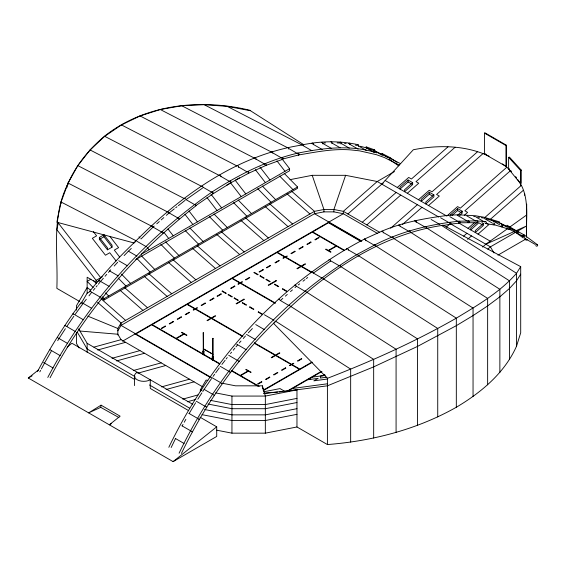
<?xml version="1.0" encoding="UTF-8"?>
<svg xmlns="http://www.w3.org/2000/svg" width="566" height="566" viewBox="0 0 566 566"><rect width="100%" height="100%" fill="white"/><g stroke="black" fill="none" stroke-linecap="round" stroke-linejoin="round"><path stroke-width="0.85" d="M381.675 231.727L382 231.119C403.19 222.113 425.943 218.087 448.661 215.292M383.168 232.852L383.019 231.614L382 231.119L364.419 239.085C278.387 283.955 210.771 360.429 168.831 447.289M526.5 236.977C525.729 217.747 530.392 195.864 517.572 179.394M526.536 236.928L526.691 204.142M398.521 225.572C398.683 224.002 400.94 225.806 399.999 226.697M201.588 186.419L202.571 186.292L203.173 187.629M211.882 192.539L212.031 191.959C238.47 174.852 267.025 160.312 297.843 153.117L298.041 153.082C323.858 147.959 351.097 144.521 376.659 152.862M288.547 149.007L288.632 147.613L287.302 147.457M313.182 273.137C313.401 272.38 311.491 270.923 311.562 272.161M219.297 175.715C219.205 174.243 221.455 175.842 220.825 176.726M330.572 260.954C330.869 260.141 328.931 258.669 328.959 259.978M203.477 348.755L212.993 354.316L203.272 348.96M101.059 405.164L88.65 412.869L100.72 407.35L101.059 405.164L120.126 416.18L109.316 424.804L111.537 423.517M236.935 166.036C237.31 164.855 239.085 166.461 238.477 167.267M348.231 250.045C348.684 249.019 346.229 247.667 346.703 249.288M356.877 254.983L356.976 254.481L374.819 244.929C400.976 231.381 429.778 224.348 458.913 221.207L476.975 220.867L485.543 221.653C487.213 221.688 486.456 224.511 485.09 223.252M250.151 110.335C200.958 98.328 145.151 104.059 104.505 136.194C88.459 149.665 75.066 166.468 66.965 185.867C51.372 218.257 58.213 253.71 56.855 288.349L79.565 301.466M303.73 144.698L250.455 110.731L227.199 106.358L204.185 104.689L181.764 105.75L160.284 109.521L140.078 115.945L121.449 124.923L104.703 136.321L90.079 149.955L77.811 165.612L68.097 183.066L61.071 202.027L56.855 222.219L134.071 242.984L136.081 240.748C181.368 195.312 237.303 154.9 302.074 145.009L303.673 145.122M203.173 332.921L203.534 332.865L203.343 351.387L203.144 332.865L203.527 332.893M203.152 351.302L203.534 351.274M212.689 338.397L213.064 338.369L212.873 356.891L212.682 338.369L213.057 338.397M212.682 356.778L213.064 356.778M254.325 158.162C254.742 156.931 256.547 158.579 255.853 159.4M264.591 164.296C264.612 162.612 267.138 164.635 265.956 165.413L248.587 173.274L230.949 182.726L213.304 193.622L212.519 193.374M364.568 239.008L365.579 239.503L365.792 240.713M271.178 151.999L272.133 151.638L272.798 153.103M281.429 157.921C281.918 156.549 283.92 158.593 282.781 159.265L265.956 165.413L265.129 165.18M516.525 346.201L520.699 332.78L520.699 266.65L443.114 225.112L441.65 225.487C376.878 235.378 320.943 275.784 275.649 321.219L273.64 323.455L327.41 378.314L327.41 444.551C372.301 441.105 416.965 429.488 456.323 407.258C481.093 392.556 504.596 373.072 516.525 346.201L516.525 273.293L520.699 266.65M141.026 238.972L152.905 227.235C153.145 226.541 151.051 225.091 151.341 226.244M438.799 217.054L377.232 181.509L345.607 175.319L333.898 209.491L333.898 211.875L343.336 213.722L377.748 233.588M390.292 158.777L389.903 157.539L381.753 153.329M311.852 143.573L312.446 143.078C327.601 141.005 343.095 141.401 358.052 144.698L358.766 145.349L358.653 146.269M313.437 144.684L313.415 143.757L312.446 143.078L302.817 144.691M414.581 221.002C415.111 219.849 416.732 221.334 416.152 222.219M449.241 222.728C449.906 221.356 451.824 223.591 450.486 224.171L443.645 225.424M525.644 238.873L525.531 239.552M527.413 239.687L526.203 240.239L524.526 238.965M171.158 447.529L175.559 438.508M179.082 453.21C217.981 372.067 279.675 300.992 356.976 254.481L358.122 254.912L358.391 256.087M181.41 453.444C204.956 404.534 236.475 359.254 275.486 321.41M458.474 221.631L458.913 221.207M195.588 205.769L213.424 193.544L213.028 192.398L212.031 191.959M37.526 371.529C50.247 347.312 64.963 324.155 81.313 302.223L83.082 303.418M39.811 371.862L40.603 370.39M41.389 368.919L44.544 363.032M47.777 377.451C86.541 303.701 143.679 239.666 211.917 192.037M50.063 377.784C85.162 310.479 136.441 252.358 196.041 205.727L195.369 204.439L194.435 204.531M348.5 143.566L349.654 143.184L350.057 144.67M306.524 292.438L305.626 291.058L304.911 291.207L296.322 286.247C296.343 285.476 294.186 284.266 294.822 285.646M182.174 425.908L182.995 424.45M184.226 422.264L185.86 419.349M44.962 362.311L51.195 351.415M80.888 303.843L87.143 293.195L90.192 291.433M117.841 334.966L117.841 328.471L121.039 323.023L314.491 211.337L323.929 209.491L333.898 209.491L343.336 211.337L379.708 232.336M117.841 330.855L121.039 325.408L314.491 213.722L323.929 211.875L333.898 211.875M200.322 391.587L200.322 389.889L206.081 380.069L207.814 380.409M189.143 413.513L195.603 402.773M57.704 340.682L58.574 339.253M323.363 279.165C323.844 278.401 321.729 276.802 321.813 278.083M484.814 222.098L485.543 221.653M520.699 274.156L516.525 280.8L509.542 288.384L499.863 296.803L487.637 305.916L473.049 315.587L456.323 325.662L417.538 346.406L373.666 366.881L327.41 385.821L284.493 391.417M247.215 171.767C248.021 170.684 249.762 173.366 248.212 173.274M366.973 148.504L367.001 147.372L365.94 146.955M197.81 399.235L201.864 392.931M202.762 391.531L203.661 390.13M59.465 337.831L65.373 328.697M340.746 266.989C341.326 266.183 339.168 264.534 339.211 265.893M375.01 151.37L374.706 149.912L366.407 146.948M204.114 389.422L211.571 378.52M66.738 326.589L73.828 316.267M382.743 154.858L382.467 153.414M75.292 314.18L83.089 303.468M213.099 376.383L214.648 374.26M215.681 372.845L219.29 367.893M364.419 239.085L364.285 239.602M374.671 245L374.529 245.34L365.94 240.38M376.043 246.627L375.831 245.425L374.819 244.929M83.627 302.768L86.315 299.294M88.996 295.813L91.14 293.032M221.914 364.419L225.112 360.301M226.181 358.929L227.242 357.556M90.277 291.511L89.923 291.065C104.158 273.208 119.582 256.299 136.243 240.677M93.333 290.316L94.989 288.285M96.1 286.934L97.203 285.582M98.307 284.238L99.963 282.208M393.42 238.767C394.148 237.989 392.422 236.27 391.927 237.43L383.338 232.499M230.489 353.509L231.586 352.186M233.227 350.191L234.876 348.203M235.972 346.88L237.614 344.892M101.081 280.877L103.345 278.267M105.043 276.307L106.741 274.347M108.439 272.387L110.731 269.819M410.244 232.619C411.065 231.827 409.317 230.072 408.779 231.275L400.19 226.343M239.305 342.975L240.989 341.057M243.239 338.503L245.495 335.949M321.396 142.406L322.585 142.37L322.754 143.87M347.906 213.976L381.809 184.148L413.314 149.757C438.395 144.755 465.577 145.144 489.059 156.166M114.205 266.041L117.678 262.263M331.881 143.474L331.931 142.165L330.884 141.748M248.347 332.829L252.379 328.542M424.917 226.733L426.255 226.994L426.269 228.275M124.152 255.563L128.284 251.332M339.763 142.399C340.675 141.33 342.14 143.431 340.874 143.962M128.885 250.752L131.284 248.432M467.728 221.037C468.79 219.941 470.197 222.565 468.606 222.7L458.821 222.792M152.905 227.235L154.193 226.103M156.754 223.839L159.322 221.575M161.246 219.877L163.815 217.606M166.383 215.342L168.944 213.078M280.877 300.1L282.802 298.402M285.37 296.138L287.295 294.44M290.5 291.61L292.424 289.912M294.992 287.648L296.329 286.276M397.275 187.488L408.694 177.434L411.425 179.012L447.989 146.842M408.086 179.988L400.006 187.105L400.006 189.065L408.086 181.948L408.086 179.988L412.656 182.634L412.656 184.594L404.577 191.704L404.577 189.744L412.656 182.634M362.268 222.268L396.165 192.44M366.846 224.907L400.742 195.079M455.085 147.259L416.003 181.651L418.727 183.228L407.308 193.275M418.493 199.741L429.269 190.254L432 191.832L477.527 151.766M429.311 192.242L421.224 199.352L421.224 201.312L429.311 194.202L429.311 192.242L433.881 194.881L433.881 196.841L425.802 203.951L425.802 201.991L433.881 194.881M390.66 228.211L417.39 204.694M402.405 224.539L421.96 207.333M483.102 153.528L436.577 194.471L439.308 196.048L428.533 205.529M450.14 215.144L457.604 208.578L462.174 211.217L462.174 213.177L459.691 215.37M452.008 215.462L457.604 210.538L457.604 208.578M506.825 167.225L460.3 208.168L457.569 206.59L446.793 216.07L385.156 180.49M457.201 215.596L462.174 211.217M446.348 227.108L450.26 223.669L490.411 246.854L493.984 252.938M510.398 170.741L464.87 210.807L467.601 212.384L464.431 215.172M468.011 228.324L474.35 222.749M476.961 222.473L470.742 227.942L470.742 229.902L478.822 222.792L482.635 224.992M463.646 236.149L466.908 233.277M484.829 217.507L521.251 185.457M483.399 223.471L475.313 230.581L475.313 232.541L483.399 225.431L483.399 223.471L481.871 222.594M467.566 239.361L471.478 235.923M490.658 219.042L523.295 190.317M478.044 234.119L488.819 224.638L486.774 223.457M482.579 247.08L485.84 244.208L507.978 228.36M487.807 249.146L490.411 246.854L526.5 226.018L516.135 230.652M493.205 223.315C494.366 222.19 495.682 224.893 493.998 224.964L485.755 223.563M199.911 417.128L216.714 426.835L216.714 436.443L173.097 461.623L28.3 378.024L38.523 369.874M67.149 347.043L71.917 343.237L134.92 379.609M173.097 461.623L216.714 426.835M169.623 212.547L174.335 208.833M175.686 207.772L177.031 206.71M178.375 205.649L185.117 200.343M298.296 284.924L299.64 283.863M303.008 281.21L305.032 279.618M306.376 278.557L307.727 277.496M501.186 225.346C502.573 224.129 503.613 227.355 501.709 226.945L493.163 224.454M388.771 157.681L389.903 157.539L396.992 162.265M381.809 184.148L383.203 183.108M509.4 227.341L526.5 215.094M516.192 231.253L517.331 231.169L524.335 235.039L537.431 244.717C538.528 245.885 536.115 246.925 535.776 245.474M186.483 199.324L202.479 188.117M313.84 272.741L330.494 261.075M523.182 235.116C524.923 233.871 525.404 237.55 523.387 236.574L516.065 232.371M297.843 153.117L297.483 153.57L288.901 148.582M282.151 159.18L298.791 154.928L299.131 154.002L298.041 153.082M99.375 237.437L103.946 234.791L112.04 245.212L112.04 247.172L107.462 249.818L99.375 239.397L99.375 237.437L107.462 247.858L107.462 249.818M99.375 239.397L103.946 236.751L103.946 234.791M226.358 185.415L230.645 182.945L241.222 196.572M239.503 177.83L235.215 180.299L245.8 193.933M90.949 279.18L87.143 281.38L93.192 287.556M98.434 281.111L96.135 282.434L96.135 280.34L102.22 276.824M141.486 254.155L289.587 168.647L282.024 158.905M135.897 259.483L289.587 170.748L289.587 168.647M297.539 186.978L297.539 188.329L104.087 300.015L104.087 298.664L297.539 186.978L284.224 173.394M28.3 378.024L32.128 375.817M394.523 171.526L377.232 181.509L343.336 211.337L343.336 213.722L122.56 341.185M135.861 333.968L151.716 324.813L219.757 364.094M484.446 133.102L484.949 132.819L506.464 145.243L506.464 166.086L505.962 166.376L484.446 153.952L484.446 133.102L505.962 145.526L506.464 145.243M484.446 153.952L484.949 153.662L486.427 154.518M202.699 351.274L203.343 350.906L203.979 351.274L203.979 354.387L203.343 354.755L202.699 354.387L202.699 351.274L203.343 351.642L203.979 351.274M202.699 354.387L203.343 354.019L203.979 354.387M212.229 356.778L212.873 356.403L213.516 356.778L213.516 359.891L212.873 360.259L212.229 359.891L212.229 356.778L212.873 357.146L213.516 356.778M212.229 359.891L212.873 359.516L213.516 359.891M311.802 362.155L299.817 369.074L291.985 364.554L293.811 363.499L293.414 363.266L291.589 364.32L275.932 355.285L279.845 353.028L279.448 352.795L275.536 355.052L254.261 342.77M263.169 390.689L312.467 362.226M497.931 255.153L525.743 239.093M286.481 391.502L321.255 371.423M287.967 391.092L321.955 371.466M324.87 374.48L322.726 375.718L312.149 377.126M357.387 144.811L358.052 144.698M449.623 223.888L450.281 224.193L459.698 223.075L460.087 221.929L459.125 221.186M373.786 149.926L374.48 149.82M485.84 244.208L514.536 231.367M476.551 220.973C477.725 220.28 478.73 222.7 477.244 222.778L468.606 222.7L467.771 222.19M327.41 378.314C371.671 361.214 415.083 341.687 456.323 318.156C477.69 305.201 499.92 292.332 516.525 273.293L441.65 225.487M509.039 227.85L517.098 231.062M536.257 244.491L537.431 244.717M508.615 157.341L509.407 157.1L521.258 170.104L521.258 183.363L520.465 183.603L508.615 168.986L508.615 157.341L520.465 170.345L520.465 185.337M89.923 291.065L91.678 292.339M508.615 168.986L509.407 168.746M510.192 170.932L510.978 170.691M520.465 170.345L521.258 170.104M93.921 347.128L121.039 339.678L202.387 386.642M97.649 350L125.61 342.317M112.004 358.292L139.972 350.609M116.582 360.931L144.549 353.248M133.229 370.546L161.197 362.863M137.8 373.185L165.767 365.502M161.522 386.882L189.49 379.199M166.1 389.521L194.06 381.838M182.747 399.129L198.001 394.941M187.318 401.775L195.794 399.447M289.99 179.67L312.213 175.319L345.607 175.319M263.53 391.821L280.014 388.594L285.073 391.516M327.41 444.551L296.966 426.976L296.966 389.889L265.341 396.073L231.947 396.073L215.71 392.896M296.966 398.386L265.341 404.57L231.947 404.57L210.58 400.388M296.966 402.518L265.341 408.709L231.947 408.709L208.012 404.025M296.966 408.673L265.341 414.857L231.947 414.857L204.595 409.508M296.966 414.333L265.341 420.517L231.947 420.517L202.034 414.666M216.559 430.153L231.947 433.16L265.341 433.16L296.966 426.976M298.155 154.851L298.791 154.928M298.593 154.964C315.878 152.084 333.282 148.455 350.906 149.919L359.728 150.881L376.376 154.681L384.399 157.539L399.271 165.031M325.28 375.442L320.427 376.093L320.427 378.053L326.9 377.189M307.571 379.772L318.156 378.357L313.868 380.833L326.992 379.078M292.537 388.446L327.325 383.805M296.966 389.889L263.65 393.391L277.545 392.082M279.279 391.913L282.752 391.587M448.873 215.264L457.915 214.79L475.291 215.731L483.817 217.188L499.495 221.879M323.809 142.986L325.471 142.915M265.341 433.16L265.341 396.073L262.412 385.821L235.491 385.821L222.516 383.281M337.145 142.915L340.491 143.056M212.512 394.205L214.181 395.294M79.955 331.032L117.841 334.23L121.039 339.678M473.692 216.53L475.398 216.686M344.51 143.488L346.116 143.665M477.874 217.111L479.529 217.394M481.185 217.669L482.833 217.952M508.65 228.89L516.652 232.831L517.713 232.456L517.331 231.169M355.356 145.137L357.075 145.455M200.322 389.889L202.034 390.222M486.053 218.702L499.297 222.771L508.02 226.803M360.436 146.29L366.266 147.853L374.324 152.502M309.142 378.421L310.833 378.887M162.753 233.157C164.204 233.249 161.204 230.709 161.593 232.166M367.072 148.143L374.31 150.726L383.529 155.034M87.794 316.125L117.841 328.471M384.958 155.827L400.155 163.454M509.747 227.794L510.482 228.735L509.591 229.626L501.278 226.683M178.559 218.929C180.504 219.551 177.427 216.276 177.639 218.002M206.371 407.117L206.717 407.258L196.253 401.195M227.199 106.358L302.074 145.009M204.185 104.689L287.075 147.478M181.764 105.75L271.029 151.829M160.284 109.521L254.169 157.992M140.078 115.945L236.772 165.866M121.449 124.923L219.099 175.333M104.703 136.321L201.425 186.249M90.079 149.955L184.021 198.447M77.811 165.612L167.161 211.734M68.097 183.066L151.094 225.905M61.071 202.027L136.081 240.748M238.491 361.221L239.107 361.356L228.692 355.278M229.98 372.187L230.567 372.393L228.926 371.409M221.745 383.486L222.318 383.713L220.662 382.736M51.57 350.679L50.027 349.724M198.85 419.158L199.395 419.427L188.924 413.385M192.093 431.653L192.426 431.83L181.941 425.809M507.079 225.247L518.739 232.251M100.72 407.35L118.902 417.538M506.627 226.032L513.949 230.256M382.05 154.214L387.908 157.596M521.696 235.194L523.161 236.036M374.31 150.726L382.368 155.374M499.297 222.771L507.348 227.419M535.259 244.455L526.472 239.383L523.982 237.373M491.635 220.124L499.686 224.773M357.938 145.618L366.718 150.69M483.661 218.094L492.448 223.167M476.126 217.111L484.185 221.759M349.335 144.019L358.122 149.091M408.086 181.948L411.899 184.148M429.311 194.202L432.353 195.963M457.604 210.538L461.417 212.738M466.858 215.908L475.645 220.981M341.22 143.474L349.279 148.129M458.071 215.752L466.971 220.889M332.03 143.092L340.187 147.797M322.875 143.481L331.662 148.554M449.786 216.644L458.573 221.716M458.318 222.728L490.163 241.116M440.56 217.747L449.34 222.82M312.687 144.026L322.203 149.523M431.143 219.466L439.923 224.539M303.065 145.632L311.852 150.705M415.409 221.518L424.833 226.952M272.02 152.452L281.436 157.893M255.995 159.088L264.584 164.048M238.597 166.97L247.186 171.93M361.794 241.031L314.491 213.722L314.491 211.337L291.674 191.258M328.513 222.282L361.391 241.265M360.62 241.279L328.513 222.742L312.658 231.897L344.765 250.434M348.267 249.847L356.856 254.806M220.924 176.436L229.513 181.396C230.334 179.783 232.237 183.709 230.15 182.478M344.114 250.519L336.537 246.146L328.712 250.667L331.018 251.997L330.615 252.231L325.599 249.33L326.002 249.104L328.308 250.434L336.133 245.913L312.255 232.131L277.34 252.287L285.165 256.808L287.252 256.065L285.568 257.035L301.218 266.077L305.131 263.813L305.534 264.046L301.621 266.303L311.498 272.005M330.586 260.763L339.183 265.723M203.251 187.353L211.84 192.313M313.182 272.961L321.778 277.92M184.24 198.808C184.042 197.555 185.874 198.815 185.846 199.529L194.435 204.51M311.852 272.678L301.218 266.536L297.306 268.793L296.902 268.567L300.815 266.303L285.165 257.268L283.34 258.322L282.936 258.089L284.762 257.035L276.937 252.521L232.385 278.239L240.21 282.759L242.099 281.67L242.503 281.903L240.614 282.986L275.635 303.206M168.979 212.837L177.568 217.797M278.656 299.605L278.713 299.173L279.257 299.357L280.269 300.447L288.908 305.527M152.912 227.008L161.508 231.968M274.475 303.001L240.21 283.219L238.328 284.309L237.925 284.075L239.814 282.986L231.989 278.472L187.438 304.19L195.263 308.711L197.088 307.656L197.492 307.89L195.666 308.944L211.316 317.979L215.229 315.722L215.632 315.948L211.719 318.212L242.864 336.19M264.407 314.781L273.93 320.278M137.071 241.371L146.587 246.868M255.726 324.587L264.513 329.66M128.185 251.056L136.972 256.129M246.5 334.407L255.28 339.48M118.726 260.749L127.513 265.822M242.467 336.423L211.316 318.439L207.404 320.703L207 320.469L210.913 318.212L195.263 309.17L193.579 310.147L193.176 309.913L194.86 308.944L187.035 304.423L152.12 324.58L175.998 338.369L183.823 333.848L181.516 332.518L181.919 332.284L186.936 335.185L186.532 335.412L184.226 334.082L176.401 338.602L219.764 363.641M254.622 343.442L275.133 355.285L271.22 357.542L271.616 357.776L275.536 355.519L291.186 364.554L289.502 365.53L291.589 364.787L299.414 369.301L264.492 389.465L263.006 388.601M236.744 344.22L246.267 349.717M109.45 270.838L118.237 275.911M99.644 280.885L109.167 286.375M96.135 282.434L87.143 277.241L87.143 293.195M231.883 370.631L240.21 375.442L248.042 370.928L245.729 369.591L246.132 369.365L251.148 372.258L250.752 372.492L248.439 371.155L240.614 375.675L259.27 386.444M231.225 370.716L257.976 386.161M262.567 388.814L264.096 389.691M220.153 366.273L228.94 371.346M91.529 292.12L100.316 297.192M82.933 303.27L91.72 308.343M211.153 377.189L220.676 382.68M210.403 377.006L121.039 325.408L121.039 323.023L97.571 302.371M135.062 333.968L210.007 377.232M203.916 389.259L212.703 394.332M73.382 314.059L72.964 313.677L83.386 319.783M66.555 326.426L75.342 331.499M78.66 328.874L87.143 343.329L192.737 404.294M134.934 376.581L87.143 348.989L77.323 332.256M149.474 384.979L189.702 408.206M188.45 410.52L150.266 388.467L150.266 379.772A9.24 5.335 0 0 1 137.198 379.772A9.24 5.335 0 0 1 137.198 372.223M58.822 338.383L67.609 343.456M51.407 350.559L60.194 355.632M175.319 438.431L184.106 443.503M43.603 362.495L53.119 367.992M57.435 337.541L59.013 338.532M426.651 227.957L509.542 280.877L509.542 359.488M410.605 232.301L499.863 289.297L499.863 372.435M393.745 238.463L487.637 298.409L487.637 384.838M376.348 246.337L473.049 308.074L473.049 396.504M358.674 255.804L456.323 318.156L456.323 407.258M341.001 266.72L437.73 328.478L437.73 416.93M323.596 278.918L417.538 338.9L417.538 425.37M306.73 292.205L396.08 349.25L396.08 432.452M290.669 306.383L373.666 359.375L373.666 438.063M275.649 321.219L350.658 369.11L350.658 442.117M389.019 159.11L398.549 165.788M513.871 231.154L523.281 237.961M502.396 163.914L505.962 166.376L511.48 171.809M65.352 325.747L64.948 325.415L66.71 326.561M90.673 290.132L87.143 287.528L76.424 305.789L76.424 310.168M101.264 297.935L104.087 300.015M523.387 236.574L522.906 235.753M287.096 193.897L309.913 213.976M269.777 203.901L292.594 223.98M265.206 206.54L288.023 226.619M245.594 217.86L268.411 237.939M241.024 220.499L263.841 240.578M221.419 231.819L244.229 251.898M216.842 234.465L239.659 254.537M197.237 245.785L220.054 265.857M192.659 248.424L215.476 268.503M173.054 259.744L195.871 279.823M168.477 262.383L191.294 282.462M148.872 273.703L171.689 293.782M144.302 276.342L167.112 296.421M124.69 287.662L147.507 307.741M120.119 290.308L142.936 310.38M100.84 298.586L125.61 320.384M279.646 176.04L292.969 189.617M262.327 186.037L275.642 199.621M257.756 188.676L271.072 202.26M238.145 199.996L251.467 213.58M233.574 202.642L246.889 216.219M213.969 213.962L227.284 227.539M209.392 216.601L222.707 230.178M189.787 227.921L203.102 241.498M185.209 230.56L198.532 244.144M165.605 241.88L178.92 255.464M160.836 244.321L174.349 258.103M141.422 255.839L154.737 269.423M136.852 258.485L150.167 272.062M121.478 274.121L130.555 283.382M118.117 277.998L125.985 286.021M93.531 280.595L96.56 283.679M105.637 292.94L108.665 296.025M102.276 296.81L104.087 298.664M276.923 160.871L285.016 171.293M259.928 167.02L269.982 179.974M255.358 169.666L265.404 182.613M211.04 194.265L221.617 207.892M206.993 197.584L217.047 210.531M188.973 210.948L197.435 221.851M184.926 214.273L192.865 224.497M167.968 228.997L173.253 235.817M163.921 232.322L168.682 238.456M139.024 236.829L140.078 238.187M147.485 247.731L149.07 249.776M109.854 236.362L118.598 247.632L114.311 250.108L119.603 256.922M103.946 236.751L112.04 247.172M93.383 231.678L96.616 235.845L92.329 238.314L105.453 255.224L109.74 252.747L116.087 260.926M100.713 277.694L58.241 222.99L56.855 229.725L96.135 280.34M515.64 176.585L516.602 177.986M79.106 347.941L76.424 343.371L76.424 332.419M100.515 281.465L98.838 280.403M501.115 226.478L500.96 226.004M312.213 175.319L323.929 209.491L323.929 211.875M290.528 306.496L289.509 305.279L288.837 305.357M168.993 212.972L168.208 211.847L167.324 211.903M524.668 193.565L524.668 195.305M505.962 145.526L505.962 166.376M262.412 385.821L262.412 388.368M231.947 396.073L231.947 433.16M212.873 357.146L212.873 360.259M203.343 351.642L203.343 354.755M134.489 376.001L134.489 385.588M87.143 343.329L87.143 352.363M68.033 182.981L68.033 184.65M66.965 185.867L66.965 187.537M61.029 202.012L61.029 203.682M203.152 354.358L203.534 354.387L203.173 354.33M212.689 359.863L213.064 359.891L212.703 359.835M254.275 272.338L253.872 272.571L257.785 274.828L258.188 274.595L254.275 272.338M222.403 291.009L221.999 291.242L225.919 293.506L226.315 293.273L222.403 291.009M165.18 326.08L161.268 328.337L161.671 328.57L165.583 326.306L165.18 326.08M173.161 321.474L169.248 323.731L169.644 323.964L173.557 321.7L173.161 321.474M181.134 316.868L177.222 319.125L177.625 319.358L181.537 317.094L181.134 316.868M189.115 312.262L185.202 314.519L185.598 314.753L189.511 312.496L189.115 312.262M205.069 303.051L201.149 305.307L201.553 305.541L205.465 303.284L205.069 303.051M213.658 298.091L209.745 300.348L210.149 300.581L214.061 298.317L213.658 298.091M220.952 293.881L217.033 296.138L217.436 296.372L221.348 294.115L220.952 293.881M234.55 286.028L230.638 288.285L231.041 288.519L234.954 286.262L234.55 286.028M249.387 277.46L245.474 279.717L245.877 279.951L249.79 277.694L249.387 277.46M262.992 269.607L259.079 271.864L259.476 272.097L263.388 269.84L262.992 269.607M270.279 265.397L266.367 267.661L266.77 267.888L270.682 265.631L270.279 265.397M278.875 260.438L274.963 262.695L275.359 262.928L279.271 260.671L278.875 260.438M294.829 251.226L290.917 253.483L291.313 253.717L295.226 251.46L294.829 251.226M302.803 246.62L298.89 248.877L299.294 249.111L303.206 246.854L302.803 246.62M310.784 242.015L306.871 244.279L307.267 244.505L311.18 242.248L310.784 242.015M318.757 237.409L314.845 239.673L315.248 239.899L319.16 237.642L318.757 237.409M260.289 275.812L259.893 276.045L263.806 278.302L264.202 278.069L260.289 275.812M228.416 294.483L228.02 294.716L231.933 296.973L232.329 296.747L228.416 294.483M266.303 279.286L265.907 279.519L269.819 281.776L270.223 281.543L266.303 279.286M234.437 297.957L234.034 298.19L237.946 300.447L238.35 300.221L234.437 297.957M243.925 299.152L236.1 303.673L236.503 303.9L244.328 299.386L243.925 299.152M276.031 280.616L268.206 285.13L268.609 285.363L276.434 280.849L276.031 280.616M242.644 302.697L242.248 302.93L246.16 305.187L246.557 304.961L242.644 302.697M274.828 284.203L274.425 284.436L278.338 286.693L278.741 286.46L274.828 284.203M249.939 306.906L249.535 307.14L253.448 309.397L253.851 309.163L249.939 306.906M282.802 288.809L282.399 289.042L286.311 291.299L286.714 291.065L282.802 288.809M258.528 311.873L258.131 312.099L262.044 314.363L262.44 314.13L258.528 311.873M261.506 381.689L257.594 383.946L257.997 384.18L261.909 381.923L261.506 381.689M269.48 377.083L265.567 379.34L265.97 379.574L269.883 377.317L269.48 377.083M277.46 372.478L273.548 374.734L273.944 374.968L277.864 372.711L277.46 372.478M285.434 367.872L281.521 370.129L281.925 370.362L285.837 368.105L285.434 367.872M301.388 358.66L297.475 360.924L297.879 361.15L301.791 358.894L301.388 358.66"/></g></svg>
